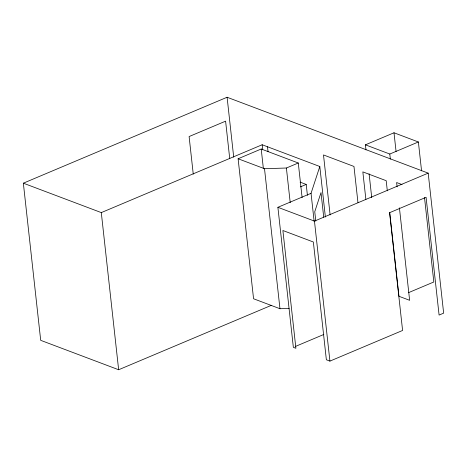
<?xml version="1.0" encoding="UTF-8"?>
<svg xmlns="http://www.w3.org/2000/svg" width="467" height="467" viewBox="0 0 467 467"><rect width="100%" height="100%" fill="white"/><g stroke="black" fill="none" stroke-linecap="round" stroke-linejoin="round"><path stroke-width="0.7" d="M314.151 221.475L311.045 193.326L319.807 166.503L262.168 144.752L101.298 212.602L23.35 183.187L40.699 340.332L118.647 369.747L271.473 305.29M23.35 183.187L227.096 97.253L428.192 173.134L443.65 313.147L439.091 315.067L426.085 197.302L389.595 212.695L402.595 330.461L329.918 361.114L326.363 359.771L313.357 242.005L282.891 230.505L295.891 348.277L293.352 347.32L277.894 207.307L311.045 193.326M289.143 308.436L279.966 308.728L253.563 298.763L238.106 158.757L261.216 149.008L298.285 163.001L302.108 197.64M238.106 158.757L264.509 168.721L286.394 168.015L298.285 163.001M365.976 149.884L365.416 144.828L394.002 132.774L418.379 141.974L421.561 170.84M300.433 186.87L306.212 184.436L307.414 195.305M365.416 144.828L389.793 154.028L418.379 141.974M277.894 207.307L314.46 221.107L428.192 173.134M408.572 292.634L433.831 281.98L424.509 197.541M295.342 346.479L323.847 334.454M402.04 184.582L396.623 182.539L397.102 186.876M300.088 182.124L306.212 184.436M394.002 132.774L396.074 151.536M399.419 207.827L409.629 300.304L398.964 296.282L389.712 212.485M389.793 154.028L390.348 159.078M387.318 190.816L386.203 180.7L362.841 171.885L365.871 199.339M369.099 173.782L371.732 197.623M357.956 202.567L353.968 166.445L323.497 154.945L330.122 214.913M319.807 166.503L325.382 217.021M323.713 217.167L321.004 192.602L314.758 211.714L315.797 221.107M314.46 221.107L329.918 361.114M286.394 168.015L290.217 202.655M267.503 146.766L268.046 151.717M262.168 144.752L262.728 149.802M264.509 168.721L279.966 308.728M261.216 149.008L263.365 168.494M227.096 97.253L233.71 157.157M229.746 158.733L225.602 121.163L189.106 136.551L193.256 174.121M101.298 212.602L118.647 369.747"/></g></svg>
